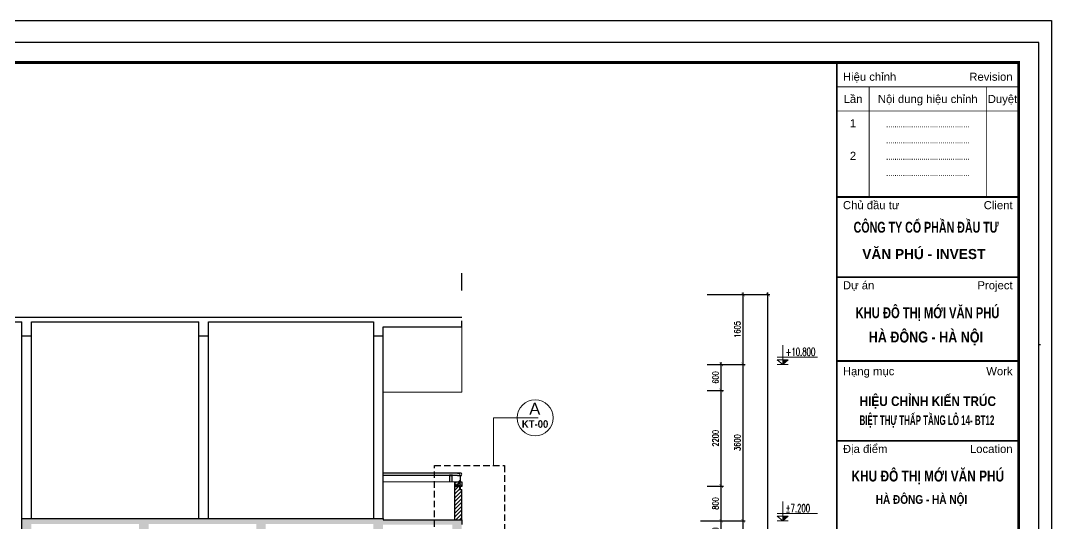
# Model space of a CAD drawing. Header units: millimetres. Extents: x -34806 to 662668, y 63228 to 99452.
# Drawn here: x 492312 to 516054, y 84173 to 95743 of the extents above; entities that cross this region are included whole.
import ezdxf
from ezdxf.enums import TextEntityAlignment as Align

# ---------------------------------------------------------------- set-up
doc = ezdxf.new("R2010")
doc.units = ezdxf.units.MM
doc.header["$LTSCALE"] = 200
doc.header["$MEASUREMENT"] = 0
doc.header["$PDMODE"] = 3
doc.header["$PDSIZE"] = 50
doc.linetypes.add('DASHED2', pattern=[0.375, 0.25, -0.125])
doc.layers.get('0').update_dxf_attribs({"color": 95, "linetype": 'CONTINUOUS'})
doc.layers.get('DEFPOINTS').update_dxf_attribs({"linetype": 'CONTINUOUS'})
for name, color, linetype in [('DIM', 1, 'CONTINUOUS'), ('KHUNGTEN', 7, 'CONTINUOUS'), ('Net_Manh', 155, 'CONTINUOUS'), ('TEXT', 7, 'CONTINUOUS'), ('TPTA-Virtural', 253, 'CONTINUOUS'), ('TUONG', 2, 'CONTINUOUS')]:
    doc.layers.add(name, color=color, linetype=linetype)
for name, color, linetype, lineweight in [('hacth', 251, 'CONTINUOUS', 13), ('Interior - Furniture _Pen_No__16', 124, 'CONTINUOUS', 20), ('thay', 7, 'CONTINUOUS', 18)]:
    doc.layers.add(name, color=color, linetype=linetype, lineweight=lineweight)
doc.styles.add('Aria H B iso', font='VHARIALB.ttf')
doc.styles.add('Arial iso', font='VNARIAL.ttf')
doc.styles.add('Arial N  iso', font='VNARIALN.ttf')
doc.styles.add('CHU HOA Day', font='VHARIAL.ttf')
doc.styles.add('NHO', font='VNCC-RMS.SHX', dxfattribs={"width": 0.8})
doc.styles.add('RomanS', font='romans.shx', dxfattribs={"width": 0.8})
doc.styles.add('Scale', font='vnsimli.shx', dxfattribs={"width": 0.65, "bigfont": 'bigfont.shx'})
doc.dimstyles.new('D1', dxfattribs={"dimtxt": 140, "dimasz": 80, "dimexe": 50, "dimexo": 0, "dimgap": 60, "dimtad": 1, "dimdec": 0, "dimzin": 0, "dimdsep": 46, "dimtxsty": 'RomanS', "dimblk1": 'ARCHTICK', "dimblk2": 'ARCHTICK', "dimsah": 1, "dimcen": 100, "dimdle": 50, "dimclrt": 7, "dimadec": 0, "dimazin": 0, "dimtfac": 0.005, "dimtdec": 0, "dimtix": 1, "dimtofl": 0, "dimtmove": 2, "dimatfit": 3, "dimldrblk": 'ARCHTICK', "dimfxl": 1, "dimtvp": 0.8, "dimtolj": 1, "dimtzin": 0, "dimarcsym": 0})
pattern_1 = [(50, (66003.4, -283399.69), (143.452037, -12.550427), [15, -165]), (355, (66003.4, -283399.69), (-27.750267, 150.438427), [12, -132]), (100.4514, (66015.36, -283400.73), (115.701876, 137.88791), [12.748038, -140.228422]), (46.1842, (66003.4, -283359.69), (213.44821, -33.103803), [22.5, -247.5]), (96.6356, (66021.2, -283362.45), (186.93254, 194.823574), [19.12206, -210.3426]), (351.1842, (66003.4, -283359.69), (186.93239, 194.82372), [18, -198]), (21, (66023.4, -283369.69), (119.38141, -80.523778), [15, -165]), (326, (66023.4, -283369.69), (48.663066, 145.03001), [12, -132]), (71.4514, (66033.35, -283376.4), (168.044526, 64.5061), [12.748038, -140.228422]), (37.5, (66003.405, -283399.69), (2.431971, 66.5787708), [0, -130.4, 0, -134, 0, -132.5]), (7.5, (66003.405, -283399.69), (52.6139075, 78.882342), [0, -76.4, 0, -127.4, 0, -50.5]), (327.5, (65958.805, -283399.69), (106.764487, -4.5109743), [0, -50, 0, -156, 0, -207]), (317.5, (65938.8, -283399.69), (116.637234, 20.020996), [0, -65, 0, -103.6, 0, -147]), (45, (66003.405, -283399.69), (-60.104076, 60.104076), []), (45, (66003.405, -283375.19), (-60.104076, 60.104076), [])]

# ---------------------------------------------------------------- blocks, each defined once
blk = doc.blocks.new('_ArchTick')
at = {"layer": 'DIM', "color": 150}
blk.add_lwpolyline([(0.5, 0.5, 0.133, 0, 0), (0, 0, 0, 0.133, 0), (-0.5, -0.5, 0.133, 0.133, 0)], format="xyseb", dxfattribs=at)
blk = doc.blocks.new('*D65')
at = {"layer": 'DEFPOINTS', "color": 0}
for p in [(508125, 89438), (509520, 89438), (507973, 76432)]:
    blk.add_point(p, dxfattribs=at)
at = {"layer": 'DIM', "color": 0, "lineweight": -2}
for p, q in [((508125, 89438), (509570, 89438)), ((509520, 76382), (509520, 89488)), ((507973, 76432), (509570, 76432))]:
    blk.add_line(p, q, dxfattribs=at)
at = {"layer": 'DIM', "color": 0, "lineweight": -2, "xscale": 80, "yscale": 80, "zscale": 80}
for p, rotation in [((509520, 89438), 90), ((509520, 76432), 270)]:
    blk.add_blockref('_ArchTick', p, dxfattribs=dict(at, rotation=rotation))
at = {"layer": 'DIM', "color": 7, "insert": (509688, 82982), "char_height": 140, "attachment_point": 5, "rotation": 90, "style": 'RomanS'}
blk.add_mtext('\\A1;13005', dxfattribs=at)
blk = doc.blocks.new('*D68')
at = {"layer": 'DEFPOINTS', "color": 0}
for p in [(507973, 84232), (508951, 84232), (507973, 80732)]:
    blk.add_point(p, dxfattribs=at)
at = {"layer": 'DIM', "color": 0, "lineweight": -2}
for p, q in [((507973, 84232), (509001, 84232)), ((508951, 80682), (508951, 84282)), ((507973, 80732), (509001, 80732))]:
    blk.add_line(p, q, dxfattribs=at)
at = {"layer": 'DIM', "color": 0, "lineweight": -2, "xscale": 80, "yscale": 80, "zscale": 80}
for p, rotation in [((508951, 84232), 90), ((508951, 80732), 270)]:
    blk.add_blockref('_ArchTick', p, dxfattribs=dict(at, rotation=rotation))
at = {"layer": 'DIM', "color": 7, "insert": (508821, 82482), "char_height": 140, "attachment_point": 5, "rotation": 90, "style": 'RomanS'}
blk.add_mtext('\\A1;3500', dxfattribs=at)
blk = doc.blocks.new('*D69')
at = {"layer": 'DEFPOINTS', "color": 0}
for p in [(508125, 87832), (508951, 87832), (507973, 84232)]:
    blk.add_point(p, dxfattribs=at)
at = {"layer": 'DIM', "color": 0, "lineweight": -2}
for p, q in [((508951, 84182), (508951, 87882)), ((508125, 87832), (509001, 87832)), ((507973, 84232), (509001, 84232))]:
    blk.add_line(p, q, dxfattribs=at)
at = {"layer": 'DIM', "color": 0, "lineweight": -2, "xscale": 80, "yscale": 80, "zscale": 80}
for p, rotation in [((508951, 87832), 90), ((508951, 84232), 270)]:
    blk.add_blockref('_ArchTick', p, dxfattribs=dict(at, rotation=rotation))
at = {"layer": 'DIM', "color": 7, "insert": (508821, 86032), "char_height": 140, "attachment_point": 5, "rotation": 90, "style": 'RomanS'}
blk.add_mtext('\\A1;3600', dxfattribs=at)
blk = doc.blocks.new('*D70')
at = {"layer": 'DEFPOINTS', "color": 0}
for p in [(508125, 89438), (508951, 89438), (508125, 87832)]:
    blk.add_point(p, dxfattribs=at)
at = {"layer": 'DIM', "color": 0, "lineweight": -2}
for p, q in [((508125, 89438), (509001, 89438)), ((508951, 87782), (508951, 89488)), ((508125, 87832), (509001, 87832))]:
    blk.add_line(p, q, dxfattribs=at)
at = {"layer": 'DIM', "color": 0, "lineweight": -2, "xscale": 80, "yscale": 80, "zscale": 80}
for p, rotation in [((508951, 89438), 90), ((508951, 87832), 270)]:
    blk.add_blockref('_ArchTick', p, dxfattribs=dict(at, rotation=rotation))
at = {"layer": 'DIM', "color": 7, "insert": (508821, 88635), "char_height": 140, "attachment_point": 5, "rotation": 90, "style": 'RomanS'}
blk.add_mtext('\\A1;1605', dxfattribs=at)
blk = doc.blocks.new('*D73')
at = {"layer": 'DEFPOINTS', "color": 0}
for p in [(508125, 84232), (508448, 84232), (508125, 83642)]:
    blk.add_point(p, dxfattribs=at)
at = {"layer": 'DIM', "color": 0, "lineweight": -2}
for p, q in [((508125, 84232), (508498, 84232)), ((508448, 83592), (508448, 84282)), ((508125, 83642), (508498, 83642))]:
    blk.add_line(p, q, dxfattribs=at)
at = {"layer": 'DIM', "color": 0, "lineweight": -2, "xscale": 80, "yscale": 80, "zscale": 80}
for p, rotation in [((508448, 84232), 90), ((508448, 83642), 270)]:
    blk.add_blockref('_ArchTick', p, dxfattribs=dict(at, rotation=rotation))
at = {"layer": 'DIM', "color": 7, "insert": (508318, 83937), "char_height": 140, "attachment_point": 5, "rotation": 90, "style": 'RomanS'}
blk.add_mtext('\\A1;590', dxfattribs=at)
blk = doc.blocks.new('*D74')
at = {"layer": 'DEFPOINTS', "color": 0}
for p in [(508125, 85032), (508448, 85032), (508125, 84232)]:
    blk.add_point(p, dxfattribs=at)
at = {"layer": 'DIM', "color": 0, "lineweight": -2}
for p, q in [((508125, 85032), (508498, 85032)), ((508448, 84182), (508448, 85082)), ((508125, 84232), (508498, 84232))]:
    blk.add_line(p, q, dxfattribs=at)
at = {"layer": 'DIM', "color": 0, "lineweight": -2, "xscale": 80, "yscale": 80, "zscale": 80}
for p, rotation in [((508448, 85032), 90), ((508448, 84232), 270)]:
    blk.add_blockref('_ArchTick', p, dxfattribs=dict(at, rotation=rotation))
at = {"layer": 'DIM', "color": 7, "insert": (508318, 84632), "char_height": 140, "attachment_point": 5, "rotation": 90, "style": 'RomanS'}
blk.add_mtext('\\A1;800', dxfattribs=at)
blk = doc.blocks.new('*D75')
at = {"layer": 'DEFPOINTS', "color": 0}
for p in [(508125, 87232), (508448, 87232), (508125, 85032)]:
    blk.add_point(p, dxfattribs=at)
at = {"layer": 'DIM', "color": 0, "lineweight": -2}
for p, q in [((508125, 87232), (508498, 87232)), ((508448, 84982), (508448, 87282)), ((508125, 85032), (508498, 85032))]:
    blk.add_line(p, q, dxfattribs=at)
at = {"layer": 'DIM', "color": 0, "lineweight": -2, "xscale": 80, "yscale": 80, "zscale": 80}
for p, rotation in [((508448, 87232), 90), ((508448, 85032), 270)]:
    blk.add_blockref('_ArchTick', p, dxfattribs=dict(at, rotation=rotation))
at = {"layer": 'DIM', "color": 7, "insert": (508318, 86132), "char_height": 140, "attachment_point": 5, "rotation": 90, "style": 'RomanS'}
blk.add_mtext('\\A1;2200', dxfattribs=at)
blk = doc.blocks.new('cao do')
at = {"layer": 'thay'}
for p, q in [((0, 445), (0, 0)), ((798, 170), (-128, 170)), ((0, 0), (-128, 106)), ((128, 106), (-128, 106)), ((0, 0), (128, 106))]:
    blk.add_line(p, q, dxfattribs=at)
at = {"layer": 'thay', "ltscale": 600}
blk.add_line((128, 0), (-128, 0), dxfattribs=at)
at = {"layer": 'thay', "color": 150, "ltscale": 600}
blk.add_solid([(0, 0), (0, 106), (128, 106)], dxfattribs=at)
at = {"layer": 'TEXT', "style": 'Arial N  iso'}
blk.add_attdef('%%P0.000', text='', height=200, dxfattribs=at).set_placement((70, 290), align=Align.MIDDLE_LEFT)
blk = doc.blocks.new('*D76')
at = {"layer": 'DEFPOINTS', "color": 0}
for p in [(508125, 87832), (508448, 87832), (508125, 87232)]:
    blk.add_point(p, dxfattribs=at)
at = {"layer": 'DIM', "color": 0, "lineweight": -2}
for p, q in [((508448, 87182), (508448, 87882)), ((508125, 87832), (508498, 87832)), ((508125, 87232), (508498, 87232))]:
    blk.add_line(p, q, dxfattribs=at)
at = {"layer": 'DIM', "color": 0, "lineweight": -2, "xscale": 80, "yscale": 80, "zscale": 80}
for p, rotation in [((508448, 87832), 90), ((508448, 87232), 270)]:
    blk.add_blockref('_ArchTick', p, dxfattribs=dict(at, rotation=rotation))
at = {"layer": 'DIM', "color": 7, "insert": (508318, 87532), "char_height": 140, "attachment_point": 5, "rotation": 90, "style": 'RomanS'}
blk.add_mtext('\\A1;600', dxfattribs=at)
blk = doc.blocks.new('khung')
at = {"color": 8}
blk.add_line((27623, 17767), (30915, 17767), dxfattribs=at)
at = {"color": 4, "const_width": 34.9}
for points in [[(27623, 19305), (31115, 19305)], [(27623, 19305), (31115, 19305)], [(27623, 17767), (31115, 17767)], [(27623, 17767), (31115, 17767)], [(27623, 17767), (31115, 17767)]]:
    blk.add_lwpolyline(points, dxfattribs=at)
at = {"layer": 'DEFPOINTS', "color": 8}
blk.add_lwpolyline([(0, 0), (31503, 0), (31503, 22275), (0, 22275)], close=True, dxfattribs=at)
at = {"layer": 'KHUNGTEN', "color": 8}
for p, q in [((27623, 17767), (30915, 17767)), ((31503, 16475), (31536, 16475))]:
    blk.add_line(p, q, dxfattribs=at)
at = {"layer": 'KHUNGTEN', "color": 4}
for points, const_width in [([(848, 388), (31117, 388), (31117, 21887), (848, 21887)], 54.3), ([(27623, 21887), (31115, 21887), (31115, 388), (27623, 388)], 34.9)]:
    blk.add_lwpolyline(points, close=True, dxfattribs=dict(at, const_width=const_width))
at = {"layer": 'KHUNGTEN', "color": 8, "const_width": 15.5}
for points in [[(27623, 21421), (31115, 21421)], [(28243, 21421), (28243, 19305)], [(30494, 21421), (30494, 19305)], [(27623, 20956), (31115, 20956)]]:
    blk.add_lwpolyline(points, dxfattribs=at)
at = {"layer": 'KHUNGTEN', "color": 4, "const_width": 34.9}
for points in [[(27623, 19305), (31115, 19305)], [(27623, 17767), (31115, 17767)], [(27623, 17767), (31115, 17767)], [(27623, 16157), (31115, 16157)], [(27623, 14625), (31115, 14625)]]:
    blk.add_lwpolyline(points, dxfattribs=at)
at = {"color": 8, "style": 'Arial iso', "width": 1}
blk.add_text('Chñ ®Çu t\xad', height=155.2, dxfattribs=at).set_placement((27739, 19072))
blk.add_text('Client', height=155.2, dxfattribs=at).set_placement((30999, 19072), align=Align.RIGHT)
at = {"color": 7, "style": 'Aria H B iso'}
for s, height, width, p, p2 in [('c«ng ty cæ phÇn ®Çu t\xad', 209.56, 0.702507, (27945, 18621), (30730, 18621)), ('V¨n phó - invest', 194.03, 0.969518, (28111, 18114), (30476, 18114)), ('KHU §¤ THÞ MíI V¡N PHó', 209.56, 0.738944, (27982, 16979), (30746, 16979)), ('     hµ ®«ng - hµ néi      ', 209.56, 0.823662, (27900, 16513), (30833, 16513)), ('KHU §¤ THÞ MíI V¡N PHó', 209.56, 0.784287, (27903, 13844), (30837, 13844)), ('     hµ ®«ng - hµ néi      ', 167.64, 0.823662, (28101, 13415), (30448, 13415))]:
    blk.add_text(s, height=height, dxfattribs=dict(at, width=width)).set_placement(p, p2, align=Align.FIT)
for s, rotation, width, p, p2 in [('hiÖu chØnh kiÕn tróc ', 0.0076, 0.87215, (28058, 15293), (30743, 15293)), ('biÖt thù thÊp tÇng l« 14- bt12', 0.0078, 0.59135, (28058, 14928), (30648, 14928))]:
    blk.add_text(s, height=186.27, rotation=rotation, dxfattribs=dict(at, width=width)).set_placement(p, p2, align=Align.FIT)
at = {"layer": 'KHUNGTEN', "color": 8, "style": 'Arial iso', "width": 1}
for s, p in [('HiÖu chØnh', (27739, 21538)), ('Dù ¸n', (27739, 17534)), ('H¹ng môc', (27739, 15884)), ('§Þa ®iÓm', (27739, 14392))]:
    blk.add_text(s, height=155.2, dxfattribs=at).set_placement(p)
for s, p in [('Revision', (30999, 21538)), ('Project', (30999, 17534)), ('Work', (30999, 15884)), ('Location', (30999, 14392))]:
    blk.add_text(s, height=155.2, dxfattribs=at).set_placement(p, align=Align.RIGHT)
for s, height, p in [('LÇn', 155.2, (27933, 21188)), ('Néi dung hiÖu chØnh', 155.23, (29369, 21188)), ('DuyÖt', 155.2, (30805, 21188))]:
    blk.add_text(s, height=height, dxfattribs=at).set_placement(p, align=Align.MIDDLE_CENTER)
at = {"layer": 'KHUNGTEN', "color": 8}
for s, height, style, width, p in [('1', 155, 'Arial N  iso', 1, (27933, 20645)), ('........................................', 130.35, 'NHO', 0.8, (29369, 20645)), ('........................................', 130.35, 'NHO', 0.8, (29369, 20335)), ('2', 155, 'Arial N  iso', 1, (27933, 20019)), ('........................................', 130.35, 'NHO', 0.8, (29369, 20019)), ('........................................', 130.35, 'NHO', 0.8, (29369, 19709))]:
    blk.add_text(s, height=height, dxfattribs=dict(at, style=style, width=width)).set_placement(p, align=Align.CENTER)
at = {"layer": 'KHUNGTEN', "color": 8, "style": 'Arial iso'}
for s, width, p, p2 in [('§Þa chØ: sè 17 l« 2A, ®\xadêng Trung Yªn 1', 0.838812, (31504, 16488), (31535, 16488)), ('ph\xadêng Yªn Hoµ - quËn CÇu GiÊy - Hµ Néi', 0.782431, (31504, 16485), (31535, 16485)), ('Tel: 7833367-7833368       fax: 7833369', 0.836072, (31504, 16481), (31535, 16481)), ('Email:...................................................', 0.877697, (31504, 16477), (31535, 16477))]:
    blk.add_text(s, height=1.46, dxfattribs=dict(at, width=width)).set_placement(p, p2, align=Align.FIT)

msp = doc.modelspace()

# ---------------------------------------------------------------- hatches: boundary and pattern name
at = {"layer": 'Net_Manh'}
h = msp.add_hatch(dxfattribs=at)
h.set_pattern_fill('BT-01', color=256, scale=20, style=0, pattern_type=2)
h.set_pattern_definition(pattern_1)
h.paths.add_polyline_path([(502474.1, 85132.2), (502314.1, 85132.2), (502314.1, 85022.2), (502474.1, 85022.2)])
h = msp.add_hatch(dxfattribs=at)
h.set_pattern_fill('ANSI31', color=256, scale=500, style=0)
h.set_pattern_definition([(45, (66003.405, -283399.69), (-44.194174, 44.194174), [])])
h.paths.add_polyline_path([(502314.1, 84252.2), (502474.1, 84252.2), (502474.1, 84952.2), (502424.1, 84952.2), (502424.1, 85022.2), (502314.1, 85022.2)])
h = msp.add_hatch(dxfattribs=at)
h.set_pattern_fill('BT-01', color=256, scale=20, style=0, pattern_type=2)
h.set_pattern_definition(pattern_1)
h.paths.add_polyline_path([(500659.1, 84145.5), (502254.1, 84145.5), (502254.1, 83882.2), (502474.1, 83882.2), (502474.1, 84145.5), (502474.1, 84252.2), (500659.1, 84252.2), (500659.1, 84282.2), (492339.1, 84282.2), (492339.1, 83882.2), (492559.1, 83882.2), (492559.1, 84162.2), (495039.1, 84162.2), (495039.1, 83882.2), (495259.1, 83882.2), (495259.1, 84162.2), (497739.1, 84162.2), (497739.1, 83882.2), (497959.1, 83882.2), (497959.1, 84162.2), (500439.1, 84162.2), (500439.1, 83882.2), (500659.1, 83882.2)])

# ---------------------------------------------------------------- linework, layer by layer
msp.add_line((502474, 89533.9), (502474, 89935))
msp.add_lwpolyline([(477290.5, 95743.3), (516053.6, 95743.3), (516053.6, 68042.1), (477290.5, 68042.1)], close=True)
at = {"layer": 'DEFPOINTS', "linetype": 'DASHED2', "ltscale": 3}
msp.add_lwpolyline([(503454.8, 83419.5), (501840.9, 83419.5), (501840.9, 85505.2), (503454.8, 85505.2)], close=True, dxfattribs=at)
at = {"layer": 'Interior - Furniture _Pen_No__16', "linetype": 'Continuous'}
for p, q in [((502189.1, 85281.1), (502189.1, 85281)), ((502189.1, 85281), (502189.1, 85278.2))]:
    msp.add_line(p, q, dxfattribs=at)
at = {"layer": 'thay'}
for p, q in [((502474.1, 88698.2), (502474.1, 87189.9)), ((500674.1, 87189.9), (502474.1, 87189.9)), ((502474.1, 87232.1), (502474.1, 87338.2)), ((502474.1, 87232.1), (502474.1, 87338.2)), ((502474.1, 85132.2), (500659.1, 85132.2)), ((502444.1, 84952.2), (502444.1, 85022.2)), ((502474.1, 85022.2), (502474.1, 85132.2))]:
    msp.add_line(p, q, dxfattribs=at)
msp.add_lwpolyline([(503206.4, 85505.2), (503206.4, 86600.8), (504230, 86600.8)], dxfattribs=at)
msp.add_circle((504163, 86600.8), 415.8, dxfattribs=at)
at = {"layer": 'TPTA-Virtural'}
for p, q in [((502445, 85331.7), (500659.1, 85331.7)), ((502189.1, 85272.2), (500659.1, 85272.2)), ((502259.1, 85281.1), (502189.1, 85281.1)), ((502259.1, 85281), (502189.1, 85281)), ((502189.1, 85278.2), (502189.1, 85269.4)), ((502259.1, 85269.4), (502189.1, 85269.4)), ((502249.1, 85268.2), (502199.1, 85268.2)), ((502199.1, 85132.2), (502199.1, 85268.2)), ((502249.1, 85132.2), (502249.1, 85268.2)), ((502259.1, 85281.1), (502259.1, 85281)), ((502259.1, 85281), (502259.1, 85278.2)), ((502259.1, 85278.2), (502259.1, 85269.4)), ((502374.1, 85272.2), (502259.1, 85272.2)), ((502374.1, 85331.7), (502430.4, 85331.7)), ((502374.1, 85272.2), (502430.4, 85272.2)), ((502418.1, 85317.2), (502414.1, 85302.2)), ((502414.1, 85302.2), (502418.1, 85287.2)), ((502429.1, 85328.2), (502418.1, 85317.2)), ((502418.1, 85287.2), (502429.1, 85276.2)), ((502422.9, 85281), (502420, 85278.2)), ((502420, 85278.2), (502435.3, 85269.4)), ((502426.3, 85279.1), (502422.8, 85281.1)), ((502422.8, 85281.1), (502422.9, 85281)), ((502444.1, 85332.2), (502429.1, 85328.2)), ((502429.1, 85276.2), (502444.1, 85272.2)), ((502436.2, 85273.3), (502432.8, 85275.2)), ((502435.3, 85269.4), (502452.9, 85269.4)), ((502440.2, 85273.3), (502436.2, 85273.3)), ((502446.1, 85268.2), (502442.1, 85268.2)), ((502442.1, 85132.2), (502442.1, 85268.2)), ((502459.1, 85328.2), (502444.1, 85332.2)), ((502444.1, 85272.2), (502459.1, 85276.2)), ((502446.1, 85132.2), (502446.1, 85268.2)), ((502451.7, 85273.2), (502447.8, 85273.2)), ((502455.2, 85275.2), (502451.7, 85273.2)), ((502452.9, 85269.4), (502468.1, 85278.2)), ((502470.1, 85317.2), (502459.1, 85328.2)), ((502459.1, 85276.2), (502470.1, 85287.2)), ((502465.2, 85280.9), (502461.8, 85279)), ((502465.3, 85281), (502465.2, 85280.9)), ((502468.1, 85278.2), (502465.3, 85281)), ((502474.1, 85302.2), (502470.1, 85317.2)), ((502470.1, 85287.2), (502474.1, 85302.2)), ((502400.1, 85132.2), (502442.1, 85174.2))]:
    msp.add_line(p, q, dxfattribs=at)
at = {"layer": 'TUONG'}
for p, q in [((492339.1, 84282.2), (492339.1, 88812.1)), ((492559.1, 84282.2), (492559.1, 88812.1)), ((496419.1, 84282.2), (496419.1, 88812.4)), ((496639.1, 84282.2), (496639.1, 88812.4)), ((502474.1, 88698.2), (502474.1, 88838.2)), ((500659.1, 88698.1), (502474.1, 88698.2)), ((500659.1, 84282.2), (500659.1, 88698.1)), ((492339.1, 88488.1), (492559.1, 88488.1)), ((496419.1, 88488.1), (496639.1, 88488.1)), ((500439.1, 88488.1), (500659.1, 88488.1)), ((502314.1, 84252.2), (502314.1, 85132.2)), ((502474.1, 84252.2), (502474.1, 84952.2))]:
    msp.add_line(p, q, dxfattribs=at)
for points in [[(502474.1, 88912.8), (488044.6, 88911.8), (487049.1, 89437.2), (483019.1, 87310.3)], [(489659.1, 88811.8), (492339.1, 88811.8)], [(492559.1, 88811.8), (496419.1, 88811.8)], [(496639.1, 88811.8), (500439.1, 88811.8), (500439.1, 84282.2)], [(502474.1, 85022.2), (502424.1, 85022.2), (502424.1, 84952.2), (502474.1, 84952.2)], [(492339.1, 83882.2), (492339.1, 84282.2), (500659.1, 84282.2), (500659.1, 84252.2), (502474.1, 84252.2), (502474.1, 84145.5)]]:
    msp.add_lwpolyline(points, dxfattribs=at)
msp.add_lwpolyline([(502474.1, 85022.2), (502314.1, 85022.2), (502314.1, 85132.2), (502474.1, 85132.2)], close=True, dxfattribs=at)

# ---------------------------------------------------------------- block references
at = {"layer": 'DIM', "linetype": 'Continuous'}
ref = msp.add_blockref('cao do', (509864.9, 87831.2), dxfattribs=at)
ref.add_attrib('%%P0.000', '+10.800', dxfattribs={"layer": 'TEXT', "height": 180, "style": 'Scale', "width": 0.65}).set_placement((509934.4, 88121.2), align=Align.MIDDLE_LEFT)
ref = msp.add_blockref('cao do', (509864.9, 84232.2), dxfattribs=at)
ref.add_attrib('%%P0.000', '%%p7.200', dxfattribs={"layer": 'TEXT', "height": 180, "style": 'Scale', "width": 0.65}).set_placement((509934.4, 84522.2), align=Align.MIDDLE_LEFT)
at = {"layer": 'hacth', "xscale": 1.198705302042072, "yscale": 1.198705363407498, "zscale": 1.198705370056713}
msp.add_blockref('khung', (478001.4, 68542.1), dxfattribs=at)

# ---------------------------------------------------------------- texts
at = {"layer": 'TEXT', "style": 'CHU HOA Day', "text_generation_flag": 4}
msp.add_attdef('A', text='a', height=270, rotation=180, dxfattribs=at).set_placement((504154.9, 86678.2), align=Align.CENTER)
at = {"layer": 'TEXT', "linetype": 'Continuous', "style": 'Aria H B iso', "width": 0.9}
msp.add_attdef('KT-00', text='kt-00', height=174.63, dxfattribs=at).set_placement((504161.1, 86372.2), align=Align.CENTER)

# ---------------------------------------------------------------- dimensions: what is measured, and where the dimension line sits
at = {"layer": 'DIM'}
dim = msp.add_linear_dim(base=(509520.1, 89437.5), p1=(507973, 76432.2), p2=(508124.6, 89437.5), angle=90, dimstyle='D1', dxfattribs=at)
dim.commit()
dim.dimension.update_dxf_attribs({"geometry": '*D65', "text_midpoint": (509687.6, 82982.3), "dimtype": 128})
for base, p1, p2, picture, middle in [((508950.8, 89437.5), (508124.6, 87832.1), (508124.6, 89437.5), '*D70', (508820.8, 88634.8)), ((508950.8, 87832.1), (507973, 84232.2), (508124.6, 87832.1), '*D69', (508820.8, 86032.2)), ((508448.4667, 87832.0868), (508124.6432, 87231.6364), (508124.6432, 87832.0868), '*D76', (508318.4667, 87531.8616)), ((508448.5, 87231.6), (508124.6, 85031.8), (508124.6, 87231.6), '*D75', (508318.5, 86131.7)), ((508448.5, 85031.8), (508124.6, 84232.2), (508124.6, 85031.8), '*D74', (508318.5, 84632)), ((508950.8, 84232.2), (507973, 80732.2), (507973, 84232.2), '*D68', (508820.8, 82482.2)), ((508448.5, 84232.2), (508124.6, 83642.2), (508124.6, 84232.2), '*D73', (508318.5, 83937.2))]:
    dim = msp.add_linear_dim(base=base, p1=p1, p2=p2, angle=90, dimstyle='D1', dxfattribs=at)
    dim.commit()
    dim.dimension.update_dxf_attribs({"geometry": picture, "text_midpoint": middle})

doc.saveas('drawing.dxf')
